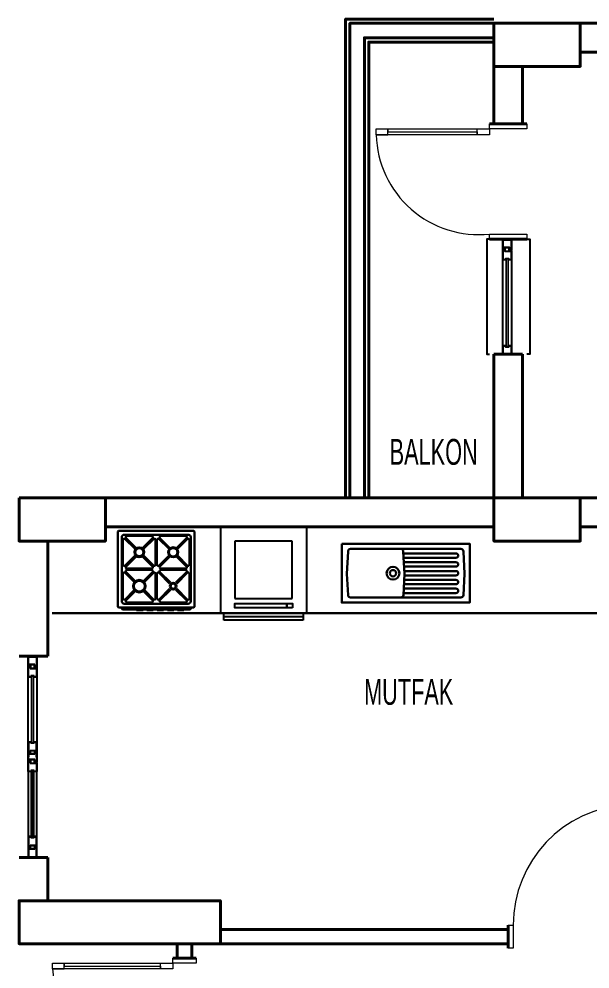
# Model space of a CAD drawing. Header units: millimetres. Extents: x 52 to 4690, y 30 to 1580.
# Drawn here: x 507 to 904, y 552 to 1213 of the extents above; entities that cross this region are included whole.
import ezdxf

# ---------------------------------------------------------------- set-up
doc = ezdxf.new("R2010")
doc.units = ezdxf.units.MM
doc.layers.add('14_ISLAK_MEKAN_TEFRİŞ', color=134, linetype='Continuous')
for name, color, linetype, lineweight in [('CAM', 253, 'Continuous', 15), ('duvar_40', 45, 'Continuous', 40), ('PENC_25', 74, 'Continuous', 25), ('TEF', 145, 'Continuous', 30), ('yazı', 253, 'Continuous', 20)]:
    doc.layers.add(name, color=color, linetype=linetype, lineweight=lineweight)
doc.styles.add('ARIAL', font='Arial')

# ---------------------------------------------------------------- blocks, each defined once
blk = doc.blocks.new('29')
at = {"layer": 'CAM'}
for p, q in [((516.033675, 756.012428), (515.533675, 756.012428)), ((515.533675, 756.012428), (515.533675, 709.451431)), ((516.033675, 709.451431), (516.033675, 756.012428)), ((517.533675, 756.012428), (517.033675, 756.012428)), ((517.033675, 756.012428), (517.033675, 709.451431)), ((517.533675, 709.451431), (517.533675, 756.012428)), ((515.533675, 709.451431), (516.033675, 709.451431)), ((517.033675, 709.451431), (517.533675, 709.451431)), ((515.533675, 643.690427), (515.533675, 690.251424)), ((515.533675, 690.251424), (516.033675, 690.251424)), ((516.033675, 690.251424), (516.033675, 643.690427)), ((517.033675, 643.690427), (517.033675, 690.251424)), ((517.033675, 690.251424), (517.533675, 690.251424)), ((517.533675, 690.251424), (517.533675, 643.690427)), ((516.033675, 643.690427), (515.533675, 643.690427)), ((517.533675, 643.690427), (517.033675, 643.690427))]:
    blk.add_line(p, q, dxfattribs=at)
at = {"layer": 'duvar_40', "linetype": 'ByBlock'}
for p, q in [((527.162892, 769.851439), (507.162892, 769.851439)), ((527.162892, 629.851439), (507.162892, 629.851439))]:
    blk.add_line(p, q, dxfattribs=at)
at = {"layer": 'PENC_25'}
for p, q in [((513.533673, 769.851427), (513.533673, 769.851427)), ((513.533673, 769.851427), (519.533677, 769.851427)), ((519.533677, 769.851427), (513.533673, 769.851427)), ((513.533673, 763.826645), (513.533673, 769.851427)), ((513.533673, 769.851427), (516.533675, 769.851427)), ((513.733673, 764.026645), (513.733673, 769.426647)), ((513.733673, 769.426647), (515.333675, 769.426647)), ((515.333675, 769.426647), (515.333675, 769.426647)), ((515.333675, 769.426647), (517.733675, 769.426647)), ((516.533675, 769.851427), (516.533675, 769.851427)), ((516.533675, 769.851427), (516.533675, 769.851427)), ((516.533675, 769.851427), (516.533675, 769.851427)), ((516.533675, 769.851427), (519.533677, 769.851427)), ((517.733675, 769.426647), (517.733675, 769.426647)), ((517.733675, 769.426647), (519.333677, 769.426647)), ((519.333677, 769.426647), (519.333677, 762.026644)), ((519.533677, 769.851427), (519.533677, 769.851427)), ((519.533677, 769.851427), (519.533677, 761.826644)), ((518.033675, 763.826645), (513.533673, 763.826645)), ((513.533673, 755.312428), (513.533673, 763.526645)), ((513.533673, 763.526645), (515.033675, 763.526645)), ((518.233675, 764.026645), (513.733673, 764.026645)), ((513.733673, 755.512428), (513.733673, 763.326645)), ((513.733673, 763.326645), (514.833675, 763.326645)), ((514.833675, 763.326645), (514.833675, 761.326644)), ((514.833675, 761.326644), (519.333677, 761.326644)), ((515.033675, 763.526645), (515.033675, 761.526644)), ((515.033675, 761.526644), (519.533677, 761.526644)), ((518.033675, 761.826644), (518.033675, 763.826645)), ((519.533677, 761.826644), (518.033675, 761.826644)), ((518.233675, 762.026644), (518.233675, 764.026645)), ((519.333677, 762.026644), (518.233675, 762.026644)), ((519.333677, 761.326644), (519.333677, 755.512428)), ((519.533677, 761.526644), (519.533677, 755.312428)), ((515.533675, 755.312428), (513.533673, 755.312428)), ((513.533673, 699.851427), (513.533673, 755.312428)), ((515.333675, 755.512428), (513.733673, 755.512428)), ((517.733675, 756.212428), (515.333675, 756.212428)), ((515.333675, 756.212428), (515.333675, 755.512428)), ((517.533675, 756.012428), (515.533675, 756.012428)), ((515.533675, 756.012428), (515.533675, 755.312428)), ((517.533675, 755.312428), (517.533675, 756.012428)), ((519.533677, 755.312428), (517.533675, 755.312428)), ((517.733675, 755.512428), (517.733675, 756.212428)), ((519.333677, 755.512428), (517.733675, 755.512428)), ((519.533677, 755.312428), (519.533677, 699.851427)), ((513.533673, 710.151431), (513.533673, 702.151428)), ((515.533675, 710.151431), (513.533673, 710.151431)), ((513.733673, 709.951431), (513.733673, 702.351428)), ((515.333675, 709.951431), (513.733673, 709.951431)), ((515.333675, 709.251431), (515.333675, 709.951431)), ((517.733675, 709.251431), (515.333675, 709.251431)), ((515.533675, 709.451431), (515.533675, 710.151431)), ((517.533675, 709.451431), (515.533675, 709.451431)), ((519.533677, 710.151431), (517.533675, 710.151431)), ((517.533675, 710.151431), (517.533675, 709.451431)), ((519.333677, 709.951431), (517.733675, 709.951431)), ((517.733675, 709.951431), (517.733675, 709.251431)), ((519.333677, 704.351429), (519.333677, 709.951431)), ((519.533677, 704.151429), (519.533677, 710.151431)), ((513.533673, 702.151428), (515.033675, 702.151428)), ((518.033675, 701.851428), (513.533673, 701.851428)), ((513.533673, 701.851428), (513.533673, 699.851427)), ((513.733673, 702.351428), (514.833675, 702.351428)), ((518.233675, 701.651428), (513.733673, 701.651428)), ((513.733673, 701.651428), (513.733673, 699.851427)), ((514.833675, 702.351428), (514.833675, 704.351429)), ((514.833675, 704.351429), (519.333677, 704.351429)), ((515.033675, 702.151428), (515.033675, 704.151429)), ((515.033675, 704.151429), (519.533677, 704.151429)), ((519.533677, 703.851429), (518.033675, 703.851429)), ((518.033675, 703.851429), (518.033675, 701.851428)), ((519.333677, 703.651429), (518.233675, 703.651429)), ((518.233675, 703.651429), (518.233675, 701.651428)), ((519.333677, 699.851427), (519.333677, 703.651429)), ((519.533677, 699.851427), (519.533677, 703.851429)), ((513.533673, 697.851427), (513.533673, 699.851427)), ((513.533673, 699.851427), (513.533673, 644.390427)), ((518.033675, 697.851427), (513.533673, 697.851427)), ((513.533673, 689.551424), (513.533673, 697.551427)), ((513.533673, 697.551427), (515.033675, 697.551427)), ((513.733673, 698.051427), (513.733673, 699.851427)), ((518.233675, 698.051427), (513.733673, 698.051427)), ((513.733673, 689.751424), (513.733673, 697.351427)), ((513.733673, 697.351427), (514.833675, 697.351427)), ((514.833675, 697.351427), (514.833675, 695.351426)), ((514.833675, 695.351426), (519.333677, 695.351426)), ((515.033675, 697.551427), (515.033675, 695.551426)), ((515.033675, 695.551426), (519.533677, 695.551426)), ((518.033675, 695.851426), (518.033675, 697.851427)), ((519.533677, 695.851426), (518.033675, 695.851426)), ((518.233675, 696.051426), (518.233675, 698.051427)), ((519.333677, 696.051426), (518.233675, 696.051426)), ((519.333677, 699.851427), (519.333677, 696.051426)), ((519.333677, 695.351426), (519.333677, 689.751424)), ((519.533677, 699.851427), (519.533677, 695.851426)), ((519.533677, 644.390427), (519.533677, 699.851427)), ((519.533677, 695.551426), (519.533677, 689.551424)), ((515.533675, 689.551424), (513.533673, 689.551424)), ((515.333675, 689.751424), (513.733673, 689.751424)), ((517.733675, 690.451424), (515.333675, 690.451424)), ((515.333675, 690.451424), (515.333675, 689.751424)), ((517.533675, 690.251424), (515.533675, 690.251424)), ((515.533675, 690.251424), (515.533675, 689.551424)), ((517.533675, 689.551424), (517.533675, 690.251424)), ((519.533677, 689.551424), (517.533675, 689.551424)), ((517.733675, 689.751424), (517.733675, 690.451424)), ((519.333677, 689.751424), (517.733675, 689.751424)), ((513.533673, 644.390427), (513.533673, 636.176209)), ((515.533675, 644.390427), (513.533673, 644.390427)), ((513.733673, 644.190427), (513.733673, 636.376209)), ((515.333675, 644.190427), (513.733673, 644.190427)), ((515.333675, 643.490427), (515.333675, 644.190427)), ((517.733675, 643.490427), (515.333675, 643.490427)), ((515.533675, 643.690427), (515.533675, 644.390427)), ((517.533675, 643.690427), (515.533675, 643.690427)), ((519.533677, 644.390427), (517.533675, 644.390427)), ((517.533675, 644.390427), (517.533675, 643.690427)), ((519.333677, 644.190427), (517.733675, 644.190427)), ((517.733675, 644.190427), (517.733675, 643.490427)), ((519.333677, 638.37621), (519.333677, 644.190427)), ((519.533677, 638.17621), (519.533677, 644.390427)), ((513.533673, 636.176209), (515.033675, 636.176209)), ((518.033675, 635.876209), (513.533673, 635.876209)), ((513.533673, 635.876209), (513.533673, 629.851427)), ((513.733673, 636.376209), (514.833675, 636.376209)), ((518.233675, 635.676209), (513.733673, 635.676209)), ((513.733673, 635.676209), (513.733673, 630.276207)), ((514.833675, 636.376209), (514.833675, 638.37621)), ((514.833675, 638.37621), (519.333677, 638.37621)), ((515.033675, 636.176209), (515.033675, 638.17621)), ((515.033675, 638.17621), (519.533677, 638.17621)), ((519.533677, 637.87621), (518.033675, 637.87621)), ((518.033675, 637.87621), (518.033675, 635.876209)), ((519.333677, 637.67621), (518.233675, 637.67621)), ((518.233675, 637.67621), (518.233675, 635.676209)), ((519.333677, 630.276207), (519.333677, 637.67621)), ((519.533677, 629.851427), (519.533677, 637.87621)), ((513.533673, 629.851427), (513.533673, 629.851427)), ((513.533673, 629.851427), (519.533677, 629.851427)), ((519.533677, 629.851427), (513.533673, 629.851427)), ((513.533673, 629.851427), (516.533675, 629.851427)), ((513.733673, 630.276207), (515.333675, 630.276207)), ((515.333675, 630.276207), (515.333675, 630.276207)), ((515.333675, 630.276207), (517.733675, 630.276207)), ((516.533675, 629.851427), (516.533675, 629.851427)), ((516.533675, 629.851427), (516.533675, 629.851427)), ((516.533675, 629.851427), (516.533675, 629.851427)), ((516.533675, 629.851427), (519.533677, 629.851427)), ((517.733675, 630.276207), (517.733675, 630.276207)), ((517.733675, 630.276207), (519.333677, 630.276207)), ((519.533677, 629.851427), (519.533677, 629.851427))]:
    blk.add_line(p, q, dxfattribs=at)
blk = doc.blocks.new('A4')
at = {"layer": 'CAM', "flags": 128}
for points in [[(845.871375, 985.126653), (845.871375, 1046.012431), (845.371375, 1046.012431), (845.371375, 985.126653)], [(847.371375, 985.126653), (847.371375, 1046.012431), (846.871375, 1046.012431), (846.871375, 985.126653)]]:
    blk.add_lwpolyline(points, close=True, dxfattribs=at)
at = {"layer": 'duvar_40', "linetype": 'ByBlock'}
for p, q in [((860.162841, 1139.85143), (834.162748, 1139.85143)), ((837.16292, 1139.851435), (847.16292, 1139.851435)), ((860.118257, 1059.85143), (834.118164, 1059.85143)), ((847.118336, 1059.851435), (837.118336, 1059.851435)), ((847.11758, 1059.839912), (847.11758, 1059.85143)), ((847.11758, 1059.85143), (847.11758, 1059.839912))]:
    blk.add_line(p, q, dxfattribs=at)
at = {"layer": 'duvar_40', "linetype": 'ByBlock', "flags": 128}
for points in [[(857.162892, 1059.85143), (837.162892, 1059.85143)], [(857.162892, 979.85143), (837.162892, 979.85143)]]:
    blk.add_lwpolyline(points, dxfattribs=at)
at = {"layer": 'PENC_25', "lineweight": 20}
for p, q in [((755.403014, 1132.378852), (755.403014, 1136.378852)), ((834.162748, 1136.378852), (834.162748, 1139.85143)), ((834.162748, 1139.85143), (860.162892, 1139.85143)), ((860.162841, 1136.378852), (834.162748, 1136.378852)), ((860.162841, 1139.85143), (860.162841, 1136.378852)), ((834.118164, 1059.85143), (834.118164, 1063.324009)), ((834.118164, 1063.324009), (860.118257, 1063.324009)), ((860.118308, 1059.85143), (834.118164, 1059.85143)), ((860.118257, 1063.324009), (860.118257, 1059.85143))]:
    blk.add_line(p, q, dxfattribs=at)
at = {"layer": 'PENC_25'}
for p, q in [((843.371374, 985.826653), (843.371374, 1045.312431)), ((849.371377, 1045.312431), (849.371377, 985.826653))]:
    blk.add_line(p, q, dxfattribs=at)
at = {"layer": 'PENC_25', "lineweight": 20, "flags": 128}
blk.add_lwpolyline([(755.403014, 1136.378852), (834.162748, 1136.378852), (834.162748, 1132.378852), (755.403014, 1132.378852), (763.475449, 1132.378852), (763.475449, 1136.378852), (763.475449, 1134.378852), (825.600845, 1134.378852), (825.600845, 1132.378852), (825.600845, 1136.378852)], dxfattribs=at)
at = {"layer": 'PENC_25', "flags": 128}
for points in [[(834.162892, 1059.85143), (832.162892, 1059.85143), (832.162892, 979.85143), (834.162892, 979.85143)], [(860.162892, 1059.85143), (862.079859, 1059.85143), (862.079859, 979.85143), (860.162892, 979.85143)]]:
    blk.add_lwpolyline(points, dxfattribs=at)
for points in [[(843.371374, 1059.85143), (849.371377, 1059.85143)], [(849.371377, 1059.85143), (849.371377, 1051.826647), (847.871375, 1051.826647), (847.871375, 1053.826648), (843.371374, 1053.826648), (843.371374, 1059.85143), (846.371375, 1059.85143)], [(849.171377, 1059.42665), (849.171377, 1052.026647), (848.071375, 1052.026647), (848.071375, 1054.026648), (843.571374, 1054.026648), (843.571374, 1059.42665), (845.171375, 1059.42665), (847.571375, 1059.42665)], [(843.371374, 1045.312431), (843.371374, 1053.526648), (844.871375, 1053.526648), (844.871375, 1051.526647), (849.371377, 1051.526647), (849.371377, 1045.312431), (847.371375, 1045.312431), (847.371375, 1046.012431), (845.371375, 1046.012431), (845.371375, 1045.312431)], [(843.571374, 1045.512431), (843.571374, 1053.326648), (844.671375, 1053.326648), (844.671375, 1051.326647), (849.171377, 1051.326647), (849.171377, 1045.512431), (847.571375, 1045.512431), (847.571375, 1046.212431), (845.171375, 1046.212431), (845.171375, 1045.512431)], [(849.371377, 985.826653), (849.371377, 979.85143), (843.371374, 979.85143), (843.371374, 985.826653), (845.371375, 985.826653), (845.371375, 985.126653), (847.371375, 985.126653), (847.371375, 985.826653)], [(849.171377, 985.626653), (849.171377, 980.02665), (843.571374, 980.02665), (843.571374, 985.626653), (845.171375, 985.626653), (845.171375, 984.926653), (847.571375, 984.926653), (847.571375, 985.626653)], [(843.371374, 979.85143), (849.371377, 979.85143), (849.371377, 979.85143)]]:
    blk.add_lwpolyline(points, close=True, dxfattribs=at)
at = {"layer": 'PENC_25', "lineweight": 20}
blk.add_arc((826.692544, 1134.250451), 71.314095, 181.503869, 275.976788, dxfattribs=at)
blk = doc.blocks.new('B3')
at = {"layer": 'duvar_40', "linetype": 'ByBlock'}
for p, q in [((847.162892, 566.896074), (847.162892, 582.896167)), ((937.162892, 566.85149), (937.162892, 582.851583)), ((847.162897, 569.895995), (847.162897, 579.895995)), ((937.162897, 579.851411), (937.162897, 569.851411)), ((847.151374, 569.896751), (847.162892, 569.896751)), ((847.162892, 569.896751), (847.151374, 569.896751))]:
    blk.add_line(p, q, dxfattribs=at)
at = {"layer": 'PENC_25', "lineweight": 20}
for p, q in [((929.690313, 666.574989), (933.690313, 666.574989)), ((847.162892, 566.896023), (847.162892, 582.896167)), ((847.162892, 582.896167), (850.63547, 582.896167)), ((850.63547, 582.896167), (850.63547, 566.896074)), ((933.690313, 566.85149), (933.690313, 582.851583)), ((933.690313, 582.851583), (937.162892, 582.851583)), ((937.162892, 582.851583), (937.162892, 566.851439)), ((850.63547, 566.896074), (847.162892, 566.896074)), ((937.162892, 566.85149), (933.690313, 566.85149))]:
    blk.add_line(p, q, dxfattribs=at)
at = {"layer": 'PENC_25', "lineweight": 20, "flags": 128}
blk.add_lwpolyline([(933.690313, 666.574989), (933.690313, 582.851583), (929.690313, 582.851583), (929.690313, 666.574989), (929.690313, 658.502553), (933.690313, 658.502553), (931.690313, 658.502553), (931.690313, 591.413486), (929.690313, 591.413486), (933.690313, 591.413486)], dxfattribs=at)
at = {"layer": 'PENC_25', "lineweight": 20}
blk.add_arc((934.437559, 582.907469), 83.80209, 93.247447, 180.007727, dxfattribs=at)
blk = doc.blocks.new('B4')
at = {"layer": 'duvar_40', "linetype": 'ByBlock'}
for p, q in [((630.162841, 559.851439), (614.162748, 559.851439)), ((617.16292, 559.851444), (627.16292, 559.851444)), ((630.118257, 469.851439), (614.118164, 469.851439)), ((627.118336, 469.851444), (617.118336, 469.851444)), ((627.11758, 469.839921), (627.11758, 469.851439)), ((627.11758, 469.851439), (627.11758, 469.839921))]:
    blk.add_line(p, q, dxfattribs=at)
at = {"layer": 'PENC_25', "lineweight": 20}
for p, q in [((530.439342, 552.37886), (530.439342, 556.37886)), ((614.162748, 556.37886), (614.162748, 559.851439)), ((614.162748, 559.851439), (630.162892, 559.851439)), ((630.162841, 556.37886), (614.162748, 556.37886)), ((630.162841, 559.851439), (630.162841, 556.37886)), ((614.118164, 469.851439), (614.118164, 473.324017)), ((614.118164, 473.324017), (630.118257, 473.324017)), ((630.118308, 469.851439), (614.118164, 469.851439)), ((630.118257, 473.324017), (630.118257, 469.851439))]:
    blk.add_line(p, q, dxfattribs=at)
at = {"layer": 'PENC_25', "lineweight": 20, "flags": 128}
blk.add_lwpolyline([(530.439342, 556.37886), (614.162748, 556.37886), (614.162748, 552.37886), (530.439342, 552.37886), (538.511778, 552.37886), (538.511778, 556.37886), (538.511778, 554.37886), (605.600845, 554.37886), (605.600845, 552.37886), (605.600845, 556.37886)], dxfattribs=at)
at = {"layer": 'PENC_25', "lineweight": 20}
blk.add_arc((614.106862, 557.126106), 83.80209, 183.247447, 270.007727, dxfattribs=at)
blk = doc.blocks.new('bb14')
at = {"layer": '14_ISLAK_MEKAN_TEFRİŞ'}
for p, q in [((1254.565671, -291.899922), (1254.565671, -286.899922)), ((1254.565671, -286.899922), (1304.565671, -286.899922)), ((1304.565671, -286.899922), (1309.565671, -286.899922)), ((1312.02566, -291.899922), (1252.02566, -291.899922)), ((1252.02566, -291.899922), (1252.02566, -351.899922)), ((1312.02566, -351.899922), (1312.02566, -291.899922)), ((1302.02566, -301.899922), (1262.02566, -301.899922)), ((1262.02566, -301.899922), (1262.02566, -341.899922)), ((1302.02566, -341.899922), (1302.02566, -301.899922)), ((1262.02566, -341.899922), (1302.02566, -341.899922)), ((1252.02566, -351.899922), (1312.02566, -351.899922))]:
    blk.add_line(p, q, dxfattribs=at)
at = {"layer": '14_ISLAK_MEKAN_TEFRİŞ', "flags": 128}
for points in [[(1309.565671, -289.399922), (1254.565671, -289.399922)], [(1309.565671, -286.899922), (1309.565671, -291.899922)]]:
    blk.add_lwpolyline(points, dxfattribs=at)
for points in [[(1261.797527, -295.395742), (1265.791243, -295.395742), (1265.791243, -298.404103), (1261.797527, -298.404103)], [(1265.791243, -295.395742), (1302.02566, -295.395742), (1302.02566, -298.404103), (1265.791243, -298.404103)]]:
    blk.add_lwpolyline(points, close=True, dxfattribs=at)
blk = doc.blocks.new('jkh_kbgjdlşgbsdjngşdnel')
at = {"layer": 'TEF', "flags": 128}
blk.add_lwpolyline([(-4901.0774, -14156.110742), (-4901.0774, -14056.110742), (-4947.0774, -14056.110742), (-4947.0774, -14156.110742)], close=True, dxfattribs=at)
blk.add_lwpolyline([(-4906.969449, -14151.213015), (-4924.5774, -14152.110742), (-4941.18535, -14151.213015, -0.398484), (-4943.0774, -14149.21593), (-4943.0774, -14109.97033), (-4943.0774, -14063.005553, -0.398484), (-4941.18535, -14061.008469), (-4924.5774, -14060.110742), (-4906.969449, -14061.008469, -0.398484), (-4905.0774, -14063.005553), (-4905.0774, -14149.21593, -0.398484)], format="xyb", close=True, dxfattribs=at)
for points in [[(-4936.1524, -14107.711865), (-4936.1524, -14066.835746, 1), (-4939.6024, -14066.835746), (-4939.6024, -14107.891034)], [(-4929.2524, -14107.353528), (-4929.2524, -14066.835746, 1), (-4932.7024, -14066.835746), (-4932.7024, -14107.532697)], [(-4922.3524, -14107.224182), (-4922.3524, -14066.835746, 1), (-4925.8024, -14066.835746), (-4925.8024, -14107.17436)], [(-4918.9024, -14107.400077), (-4918.9024, -14066.835746, -1), (-4915.4524, -14066.835746), (-4915.4524, -14107.575973)], [(-4912.0024, -14107.751868), (-4912.0024, -14066.835746, -1), (-4908.5524, -14066.835746), (-4908.5524, -14107.927763)], [(-4905.0774, -14110.005553, 0.398484), (-4906.969449, -14108.008469), (-4924.5774, -14107.110742), (-4941.181126, -14107.973022, 0.399097), (-4943.0774, -14109.97033)]]:
    blk.add_lwpolyline(points, format="xyb", dxfattribs=at)
at = {"layer": 'TEF'}
for radius in [5, 2.5]:
    blk.add_circle((-4924.0774, -14116.110742), radius, dxfattribs=at)
blk = doc.blocks.new('jhngbklnkgb_fbgnlş')
at = {"layer": 'TEF', "linetype": 'Continuous'}
for p, q in [((-4958.113378, -13973.079768), (-4958.613378, -13973.579768)), ((-4958.613378, -13973.579768), (-4958.613378, -13978.391768)), ((-4957.028178, -13973.079768), (-4958.113378, -13973.079768)), ((-4957.028178, -13970.579768), (-4956.528178, -13970.079768)), ((-4957.028178, -13970.579768), (-4957.028178, -14029.579768)), ((-4897.528178, -13970.079768), (-4956.528178, -13970.079768)), ((-4954.028178, -13975.079768), (-4954.028178, -14025.079768)), ((-4902.028178, -13973.079768), (-4952.028178, -13973.079768)), ((-4951.321078, -13976.493968), (-4943.106578, -13984.708468)), ((-4950.613978, -13975.786868), (-4942.399478, -13984.001368)), ((-4930.649478, -13974.079768), (-4949.906878, -13974.079768)), ((-4929.942378, -13975.786868), (-4938.156878, -13984.001368)), ((-4929.235278, -13976.493968), (-4937.449778, -13984.708468)), ((-4917.313678, -13984.001368), (-4924.821078, -13976.493968)), ((-4916.606578, -13983.294268), (-4924.113978, -13975.786868)), ((-4904.149478, -13974.079768), (-4923.406878, -13974.079768)), ((-4903.442378, -13975.786868), (-4910.949778, -13983.294268)), ((-4902.735278, -13976.493968), (-4910.242678, -13984.001368)), ((-4900.028178, -13975.079768), (-4900.028178, -14025.079768)), ((-4897.028178, -13970.579768), (-4897.528178, -13970.079768)), ((-4897.028178, -13970.579768), (-4897.028178, -14029.579768)), ((-4959.028178, -13978.391768), (-4959.028178, -13983.391768)), ((-4957.028178, -13978.391768), (-4959.028178, -13978.391768)), ((-4957.028178, -13983.391768), (-4959.028178, -13983.391768)), ((-4958.613378, -13983.391768), (-4958.613378, -13986.391768)), ((-4958.028178, -13978.391768), (-4958.028178, -13983.391768)), ((-4957.528178, -13978.391768), (-4957.528178, -13983.391768)), ((-4953.028178, -13977.201068), (-4953.028178, -13996.458468)), ((-4942.399478, -13984.001368), (-4943.106578, -13984.708468)), ((-4938.156878, -13984.001368), (-4937.449778, -13984.708468)), ((-4927.528178, -13977.201068), (-4927.528178, -13996.458468)), ((-4926.528178, -13977.201068), (-4926.528178, -13996.458468)), ((-4916.606578, -13983.294268), (-4917.313678, -13984.001368)), ((-4910.242678, -13984.001368), (-4910.949778, -13983.294268)), ((-4901.028178, -13977.201068), (-4901.028178, -13996.458468)), ((-4959.028178, -13986.391768), (-4959.028178, -13991.391768)), ((-4957.028178, -13986.391768), (-4959.028178, -13986.391768)), ((-4957.028178, -13991.391768), (-4959.028178, -13991.391768)), ((-4958.613378, -13991.391768), (-4958.613378, -13994.391768)), ((-4958.028178, -13986.391768), (-4958.028178, -13991.391768)), ((-4957.528178, -13986.391768), (-4957.528178, -13991.391768)), ((-4943.106578, -13988.951068), (-4951.321078, -13997.165568)), ((-4942.399478, -13989.658168), (-4950.613978, -13997.872668)), ((-4943.106578, -13988.951068), (-4942.399478, -13989.658168)), ((-4937.449778, -13988.951068), (-4938.156878, -13989.658168)), ((-4938.156878, -13989.658168), (-4929.942378, -13997.872668)), ((-4937.449778, -13988.951068), (-4929.235278, -13997.165568)), ((-4917.313678, -13989.658168), (-4924.821078, -13997.165568)), ((-4916.606578, -13990.365268), (-4924.113978, -13997.872668)), ((-4916.606578, -13990.365268), (-4917.313678, -13989.658168)), ((-4910.242678, -13989.658168), (-4910.949778, -13990.365268)), ((-4903.442378, -13997.872668), (-4910.949778, -13990.365268)), ((-4902.735278, -13997.165568), (-4910.242678, -13989.658168)), ((-4957.028178, -13994.391768), (-4959.028178, -13994.391768)), ((-4959.028178, -13994.391768), (-4959.028178, -13999.391768)), ((-4958.028178, -13994.391768), (-4958.028178, -13999.391768)), ((-4957.528178, -13994.391768), (-4957.528178, -13999.391768)), ((-4957.028178, -13999.391768), (-4959.028178, -13999.391768)), ((-4959.028178, -14002.391768), (-4959.028178, -14007.391768)), ((-4957.028178, -14002.391768), (-4959.028178, -14002.391768)), ((-4958.613378, -13999.391768), (-4958.613378, -14002.391768)), ((-4958.028178, -14002.391768), (-4958.028178, -14007.391768)), ((-4957.528178, -14002.391768), (-4957.528178, -14007.391768)), ((-4953.028178, -14003.701068), (-4953.028178, -14022.958468)), ((-4951.321078, -14002.993968), (-4944.520778, -14009.794268)), ((-4950.613978, -14002.286868), (-4943.813678, -14009.087168)), ((-4930.649478, -13999.579768), (-4949.906878, -13999.579768)), ((-4930.649478, -14000.579768), (-4949.906878, -14000.579768)), ((-4929.942378, -14002.286868), (-4936.742678, -14009.087168)), ((-4929.235278, -14002.993968), (-4936.035578, -14009.794268)), ((-4927.528178, -14003.701068), (-4927.528178, -14022.958468)), ((-4926.528178, -14003.701068), (-4926.528178, -14022.958468)), ((-4924.821078, -14002.993968), (-4917.313678, -14010.501368)), ((-4924.113978, -14002.286868), (-4916.606578, -14009.794268)), ((-4904.149478, -13999.579768), (-4923.406878, -13999.579768)), ((-4904.149478, -14000.579768), (-4923.406878, -14000.579768)), ((-4910.949778, -14009.794268), (-4903.442378, -14002.286868)), ((-4910.242678, -14010.501368), (-4902.735278, -14002.993968)), ((-4901.028178, -14003.701068), (-4901.028178, -14022.958468)), ((-4957.028178, -14007.391768), (-4959.028178, -14007.391768)), ((-4957.028178, -14010.391768), (-4959.028178, -14010.391768)), ((-4959.028178, -14010.391768), (-4959.028178, -14015.391768)), ((-4958.613378, -14007.391768), (-4958.613378, -14010.391768)), ((-4958.028178, -14010.391768), (-4958.028178, -14015.391768)), ((-4957.528178, -14010.391768), (-4957.528178, -14015.391768)), ((-4943.813678, -14009.087168), (-4944.520778, -14009.794268)), ((-4936.742678, -14009.087168), (-4936.035578, -14009.794268)), ((-4917.313678, -14010.501368), (-4916.606578, -14009.794268)), ((-4910.949778, -14009.794268), (-4910.242678, -14010.501368)), ((-4957.028178, -14015.391768), (-4959.028178, -14015.391768)), ((-4958.613378, -14015.391768), (-4958.613378, -14026.579768)), ((-4957.028178, -14019.891768), (-4958.113378, -14019.891768)), ((-4958.113378, -14019.891768), (-4958.113378, -14021.891768)), ((-4944.520778, -14016.865268), (-4951.321078, -14023.665568)), ((-4943.813678, -14017.572368), (-4950.613978, -14024.372668)), ((-4944.520778, -14016.865268), (-4943.813678, -14017.572368)), ((-4936.035578, -14016.865268), (-4936.742678, -14017.572368)), ((-4936.742678, -14017.572368), (-4929.942378, -14024.372668)), ((-4936.035578, -14016.865268), (-4929.235278, -14023.665568)), ((-4924.821078, -14023.665568), (-4917.313678, -14016.158168)), ((-4924.113978, -14024.372668), (-4916.606578, -14016.865268)), ((-4917.313678, -14016.158168), (-4916.606578, -14016.865268)), ((-4910.949778, -14016.865268), (-4910.242678, -14016.158168)), ((-4910.949778, -14016.865268), (-4903.442378, -14024.372668)), ((-4910.242678, -14016.158168), (-4902.735278, -14023.665568)), ((-4958.613378, -14026.579768), (-4958.113378, -14027.079768)), ((-4957.028178, -14021.891768), (-4958.113378, -14021.891768)), ((-4957.028178, -14027.079768), (-4958.113378, -14027.079768)), ((-4902.028178, -14027.079768), (-4952.028178, -14027.079768)), ((-4930.649478, -14026.079768), (-4949.906878, -14026.079768)), ((-4904.149478, -14026.079768), (-4923.406878, -14026.079768)), ((-4956.528178, -14030.079768), (-4957.028178, -14029.579768)), ((-4897.528178, -14030.079768), (-4956.528178, -14030.079768)), ((-4897.028178, -14029.579768), (-4897.528178, -14030.079768))]:
    blk.add_line(p, q, dxfattribs=at)
for centre, radius in [((-4940.278178, -13986.829768), 2.6357), ((-4913.778178, -13986.829768), 3.8928), ((-4913.778178, -13986.829768), 3.2928), ((-4940.278178, -13986.829768), 2.0357), ((-4940.278178, -14013.329768), 4.8755), ((-4940.278178, -14013.329768), 4.2755), ((-4913.778178, -14013.329768), 3.7635), ((-4913.778178, -14013.329768), 3.1635)]:
    blk.add_circle(centre, radius, dxfattribs=at)
for centre, radius, start, end in [((-4952.028178, -13975.079768), 2, 90, 180), ((-4952.028178, -13977.201068), 1, 45, 180), ((-4949.906878, -13975.079768), 1, 90, 225), ((-4930.649478, -13975.079768), 1, 315, 90), ((-4928.528178, -13977.201068), 1, 0, 135), ((-4925.528178, -13977.201068), 1, 45, 180), ((-4923.406878, -13975.079768), 1, 90, 225), ((-4904.149478, -13975.079768), 1, 315, 90), ((-4902.028178, -13977.201068), 1, 0, 135), ((-4902.028178, -13975.079768), 2, 0, 90), ((-4952.028178, -13996.458468), 1, 180, 315), ((-4949.906878, -13998.579768), 1, 135, 270), ((-4930.649478, -13998.579768), 1, 270, 45), ((-4928.528178, -13996.458468), 1, 225, 0), ((-4925.528178, -13996.458468), 1, 180, 315), ((-4923.406878, -13998.579768), 1, 135, 270), ((-4904.149478, -13998.579768), 1, 270, 45), ((-4902.028178, -13996.458468), 1, 225, 0), ((-4952.028178, -14003.701068), 1, 45, 180), ((-4949.906878, -14001.579768), 1, 90, 225), ((-4930.649478, -14001.579768), 1, 315, 90), ((-4928.528178, -14003.701068), 1, 0, 135), ((-4925.528178, -14003.701068), 1, 45, 180), ((-4923.406878, -14001.579768), 1, 90, 225), ((-4904.149478, -14001.579768), 1, 315, 90), ((-4902.028178, -14003.701068), 1, 0, 135), ((-4952.028178, -14025.079768), 2, 180, 270), ((-4952.028178, -14022.958468), 1, 180, 315), ((-4949.906878, -14025.079768), 1, 135, 270), ((-4930.649478, -14025.079768), 1, 270, 45), ((-4928.528178, -14022.958468), 1, 225, 0), ((-4925.528178, -14022.958468), 1, 180, 315), ((-4923.406878, -14025.079768), 1, 135, 270), ((-4904.149478, -14025.079768), 1, 270, 45), ((-4902.028178, -14022.958468), 1, 225, 0), ((-4902.028178, -14025.079768), 2, 270, 0)]:
    blk.add_arc(centre, radius, start, end, dxfattribs=at)

msp = doc.modelspace()

# ---------------------------------------------------------------- linework, layer by layer
at = {"layer": 'duvar_40', "linetype": 'ByBlock'}
for p, q in [((837.162892, 1139.85143), (837.162892, 1209.851439)), ((837.162892, 1209.851439), (1062.162892, 1209.851439)), ((837.162892, 869.85143), (837.162892, 979.85143)), ((567.162892, 879.85143), (837.162892, 879.85143)), ((837.162892, 859.851439), (567.162892, 859.851439)), ((1007.162892, 859.85143), (897.162892, 859.85143)), ((527.162892, 849.851439), (527.162892, 769.851439)), ((527.162892, 629.851439), (527.162892, 599.851439)), ((647.162892, 579.851439), (847.162892, 579.851439))]:
    msp.add_line(p, q, dxfattribs=at)
at = {"layer": 'duvar_40', "linetype": 'ByBlock', "flags": 128}
for points in [[(837.162892, 1212.851441), (734.162892, 1212.851441), (734.162892, 879.85143)], [(837.162892, 1209.851441), (737.162892, 1209.851441), (737.162892, 879.85143)], [(837.162892, 1179.851441), (897.162892, 1179.851441), (897.162892, 1209.851441), (837.162892, 1209.851441), (837.162892, 1179.851441)], [(837.162892, 1199.851441), (747.162892, 1199.851441), (747.162892, 879.85143)], [(837.162892, 1196.851441), (750.162892, 1196.851441), (750.162892, 879.85143)], [(1232.162892, 1189.85143), (897.162892, 1189.85143)], [(857.162892, 1179.851441), (857.162892, 1139.85143)], [(857.162892, 979.85143), (857.162892, 879.85143)], [(507.162892, 879.85143), (507.162892, 849.851439), (567.162892, 849.851439), (567.162892, 879.85143), (507.162892, 879.85143)], [(837.162892, 849.85143), (897.162892, 849.85143), (897.162892, 879.85143), (837.162892, 879.85143), (837.162892, 849.85143)], [(867.162892, 879.85143), (1187.162892, 879.85143)], [(527.162892, 849.851439), (527.162892, 769.851439)], [(527.162892, 629.851439), (527.162892, 599.851439)], [(647.162892, 599.851439), (507.162892, 599.851439), (507.162892, 569.851439), (647.162892, 569.851439), (647.162892, 599.851439)], [(617.162892, 559.851439), (617.162892, 569.851439)], [(627.162892, 569.851439), (627.162892, 559.851439)], [(847.162892, 569.851439), (647.162892, 569.851439)]]:
    msp.add_lwpolyline(points, dxfattribs=at)
for points in [[(837.162972, 1209.85137), (897.162944, 1209.85137), (897.162944, 1179.851458), (837.162972, 1179.851458)], [(837.163121, 1209.85137), (897.163242, 1209.85137), (897.163242, 1179.851458), (837.163121, 1179.851458)], [(507.162899, 879.851446), (567.163021, 879.851446), (567.163021, 849.851534), (507.162899, 849.851534)], [(507.163197, 879.851446), (567.16317, 879.851446), (567.16317, 849.851534), (507.163197, 849.851534)], [(837.162972, 879.851446), (897.162944, 879.851446), (897.162944, 849.851534), (837.162972, 849.851534)], [(837.163121, 879.851446), (897.163242, 879.851446), (897.163242, 849.851534), (837.163121, 849.851534)], [(507.162899, 599.851624), (647.163034, 599.851624), (647.163034, 569.851563), (507.162899, 569.851563)], [(507.163197, 599.851624), (647.163183, 599.851624), (647.163183, 569.851563), (507.163197, 569.851563)]]:
    msp.add_lwpolyline(points, close=True, dxfattribs=at)
at = {"layer": 'TEF', "flags": 128}
msp.add_lwpolyline([(530.162892, 799.851439), (925.2758, 799.851439)], dxfattribs=at)

# ---------------------------------------------------------------- block references
for name in ['A4', '29', 'B3', 'B4']:
    msp.add_blockref(name, (0, 0))
at = {"rotation": 180}
msp.add_blockref('bb14', (1959.104792, 507.951516), dxfattribs=at)
at = {"layer": 'TEF', "xscale": -0.888889, "yscale": 0.888889, "zscale": 0.888889, "rotation": 270}
for name, p in [('jhngbklnkgb_fbgnlş', (13047.054341, 5209.895037)), ('jkh_kbgjdlşgbsdjngşdnel', (13314.685575, 5204.485401))]:
    msp.add_blockref(name, p, dxfattribs=at)

# ---------------------------------------------------------------- texts
at = {"layer": 'yazı', "style": 'ARIAL', "width": 0.6}
for s, p in [('BALKON', (764.747639, 902.900695)), ('MUTFAK', (746.949617, 736.060427))]:
    msp.add_text(s, height=18, dxfattribs=at).set_placement(p)

doc.saveas('drawing.dxf')
